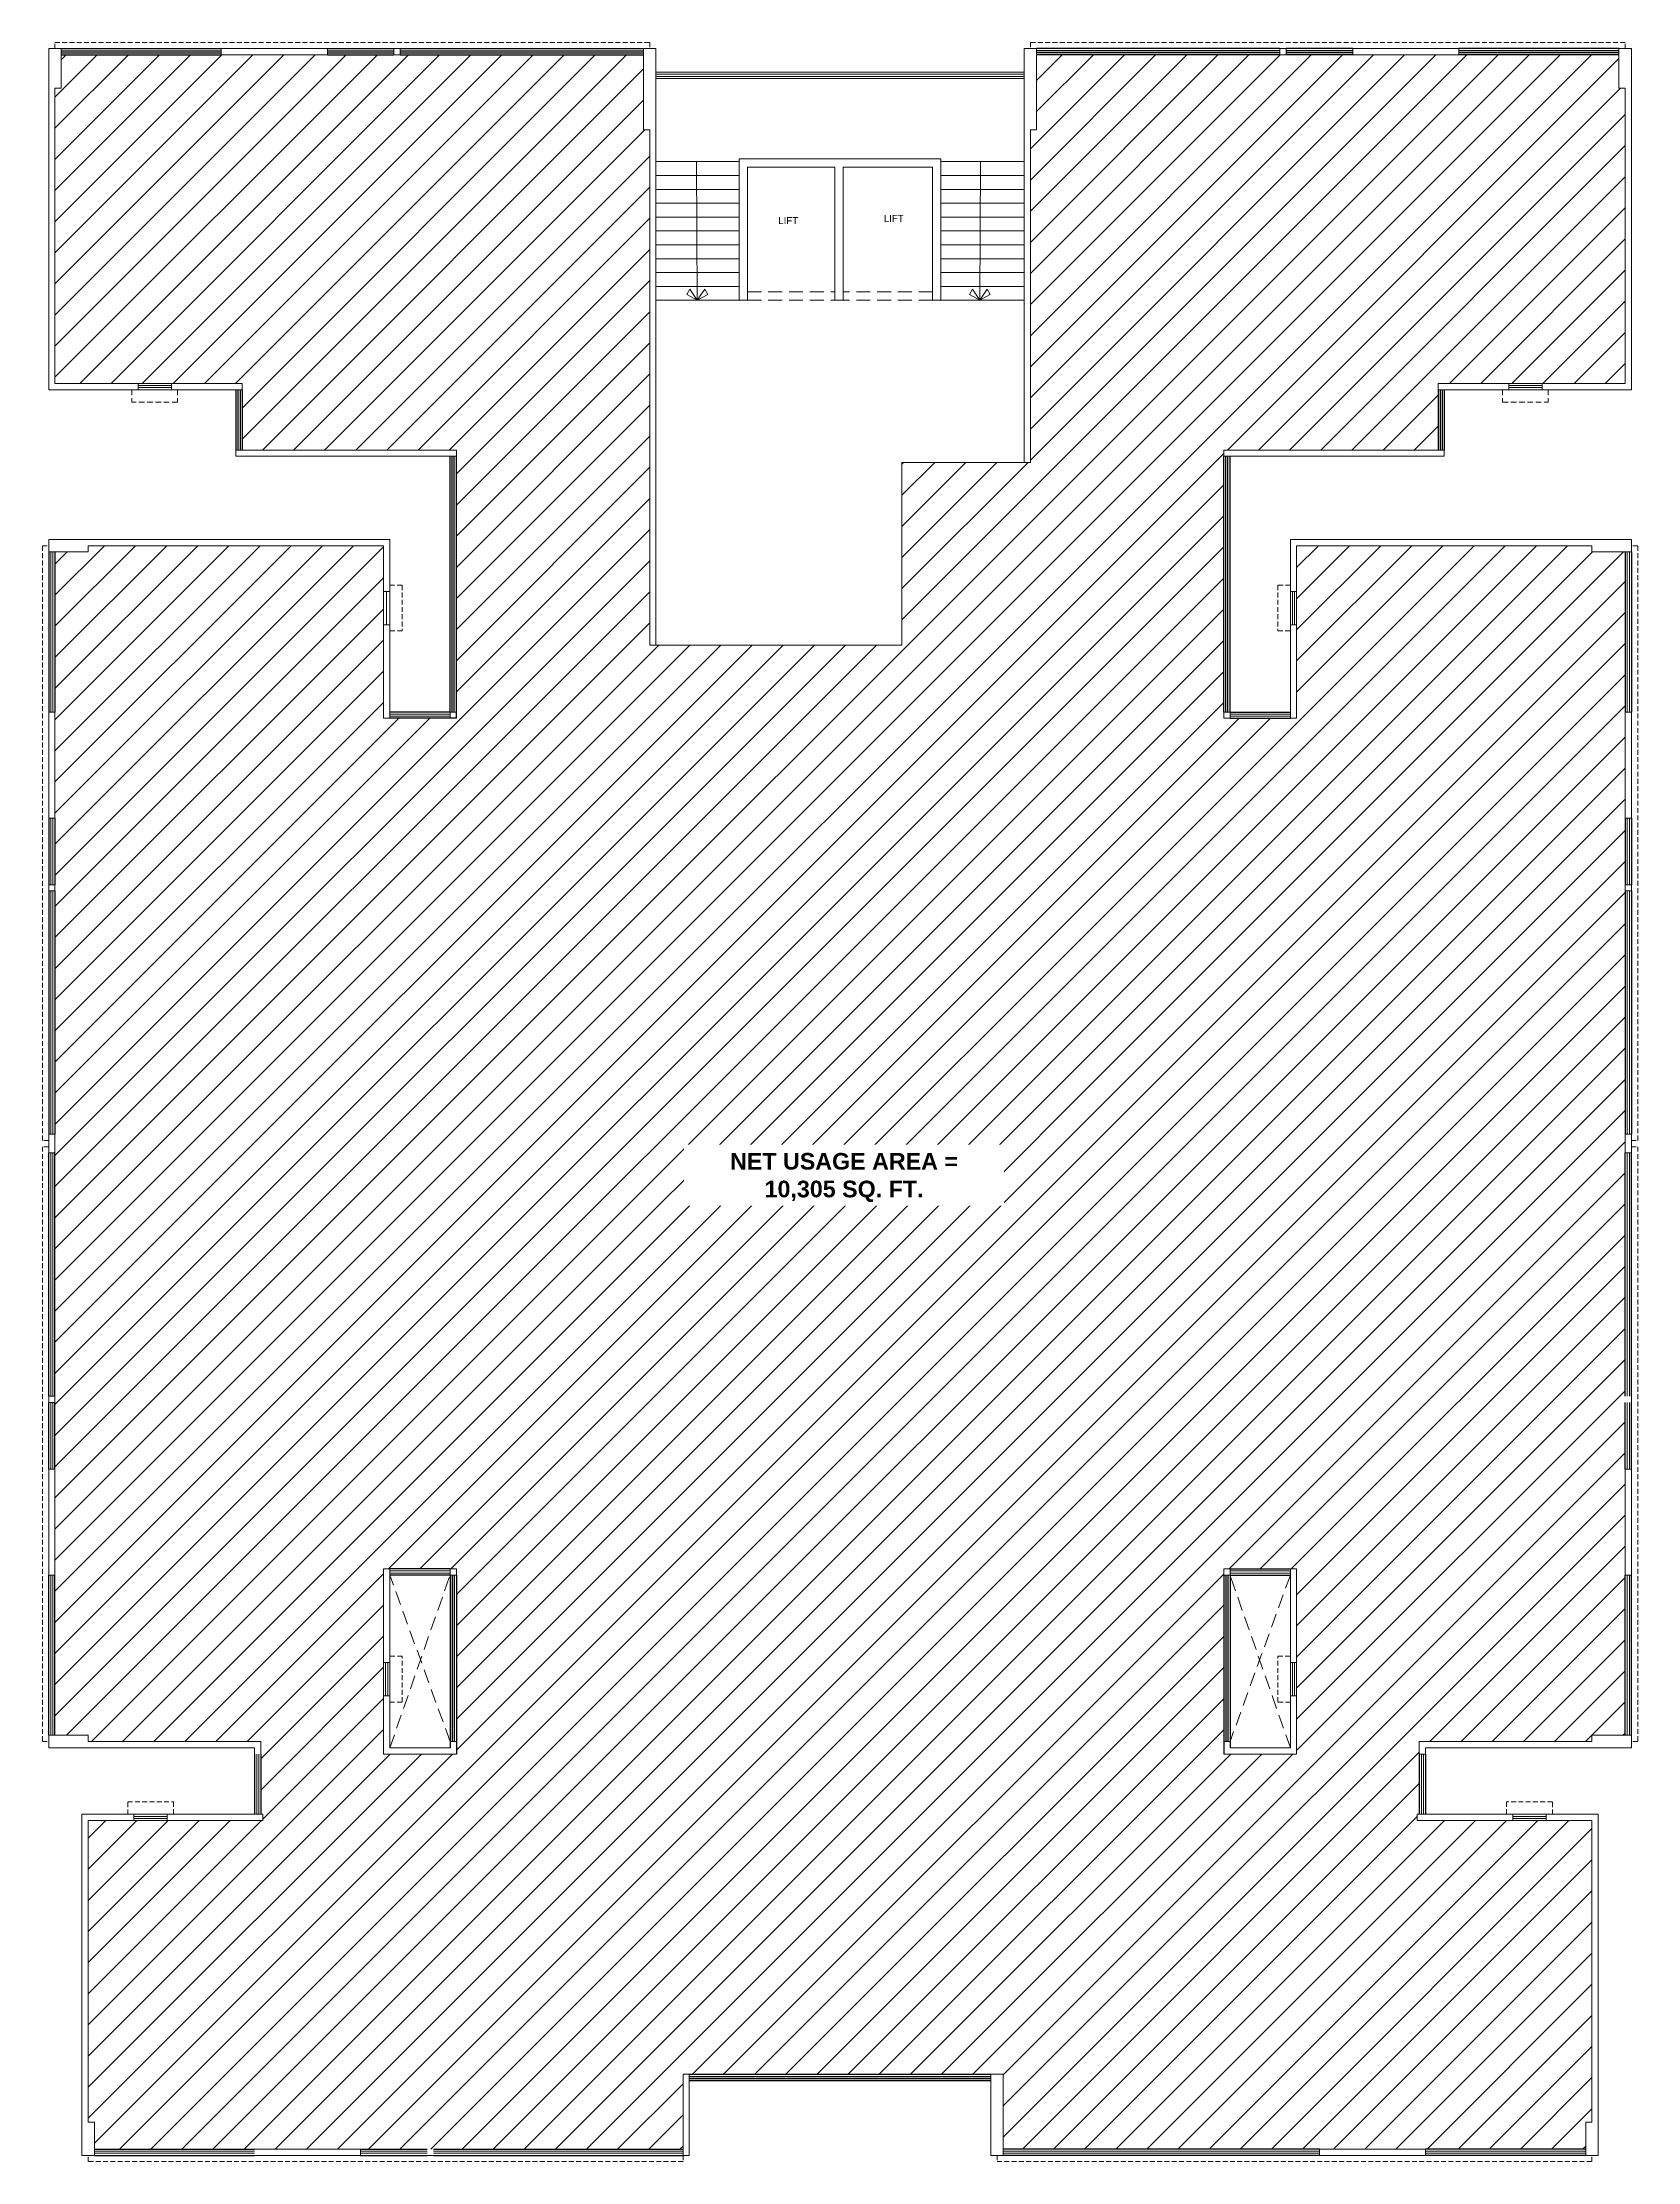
# Model space of a CAD drawing. Header units: inches. Extents: x 1807 to 67852, y 1160 to 20242.
# Drawn here: x 42211 to 43361, y 11978 to 13506 of the extents above; entities that cross this region are included whole.
import ezdxf

# ---------------------------------------------------------------- set-up
doc = ezdxf.new("R2010")
doc.units = ezdxf.units.IN
doc.header["$MEASUREMENT"] = 0
doc.linetypes.add('DASHED', pattern=[0.75, 0.5, -0.25])
doc.layers.get('0').update_dxf_attribs({"lineweight": 20})
for name, color, linetype, lineweight in [('02WINDOW & DOTTED', 8, 'Continuous', 20), ('Nstair', 8, 'Continuous', 20), ('PROJ.', 8, 'DASHED', 20), ('RAILING', 8, 'Continuous', 25), ('Railing 01', 8, 'Continuous', 18), ('SHOP TEXT', 7, 'Continuous', 15), ('text', 7, 'Continuous', 15), ('wall', 7, 'Continuous', 20), ('WALLS', 7, 'Continuous', 20), ('WINDOW', 8, 'Continuous', 15)]:
    doc.layers.add(name, color=color, linetype=linetype, lineweight=lineweight)
doc.styles.add('Krupalu 1', font='arial.ttf')
doc.styles.add('title block', font='')
doc.styles.get('title block').set_extended_font_data('Gulim')

msp = doc.modelspace()

# ---------------------------------------------------------------- hatches: boundary and pattern name
at = {"lineweight": -3}
h = msp.add_hatch(dxfattribs=at)
h.set_pattern_fill('ANSI31', color=256, scale=5)
h.set_pattern_definition([(45, (83477.797, 192302.525), (-11.2253202, 11.2253202), [])])
h.paths.add_polyline_path([(42219.6, 13260.3), (42219.6, 13308.3), (42219.6, 13312.8), (42219.6, 13473.3), (42224.1, 13473.3), (42224.1, 13477.8), (42224.1, 13497.3), (42339.6, 13497.3), (42411.6, 13497.3), (42416.1, 13497.3), (42464.1, 13497.3), (42468.6, 13497.3), (42644.1, 13497.3), (42644.1, 13447.8), (42644.1, 13443.3), (42648.6, 13443.3), (42648.6, 13071.6), (42653.1, 13071.6), (42830.5, 13071.6), (42830.5, 13203.3), (42918.6, 13203.3), (42923.1, 13203.3), (42923.1, 13443.3), (42927.6, 13443.3), (42927.6, 13447.8), (42927.6, 13497.3), (43103.1, 13497.3), (43107.6, 13497.3), (43155.6, 13497.3), (43232.1, 13497.3), (43347.6, 13497.3), (43347.6, 13477.8), (43347.6, 13477.8), (43347.6, 13473.3), (43352.1, 13473.3), (43352.1, 13312.8), (43352.1, 13308.3), (43352.1, 13260.3), (43292.1, 13260.3), (43268.1, 13260.3), (43217.1, 13260.3), (43217.1, 13255.8), (43217.1, 13212.3), (43062.6, 13212.3), (43062.6, 13207.8), (43062.6, 13023.3), (43062.6, 13018.8), (43067.1, 13018.8), (43110.6, 13018.8), (43115.1, 13018.8), (43115.1, 13086.3), (43115.1, 13110.3), (43115.1, 13143.3), (43163.1, 13143.3), (43328.1, 13143.3), (43328.1, 13138.8), (43332.6, 13138.8), (43352.1, 13138.8), (43352.1, 13023.3), (43352.1, 12951.3), (43352.1, 12946.8), (43352.1, 12898.8), (43352.1, 12894.3), (43352.1, 12718.8), (43352.1, 12705.3), (43352.1, 12529.8), (43356.6, 12529.8), (43356.6, 12525.3), (43352.1, 12525.3), (43352.1, 12477.3), (43352.1, 12472.8), (43352.1, 12400.8), (43352.1, 12285.3), (43332.6, 12285.3), (43328.1, 12285.3), (43328.1, 12280.8), (43203.6, 12280.8), (43203.6, 12271.8), (43203.6, 12228.3), (43202.1, 12228.3), (43202.1, 12223.8), (43271.1, 12223.8), (43295.1, 12223.8), (43328.1, 12223.8), (43328.1, 12006.3), (43323.6, 12006.3), (43323.6, 11986.8), (43208.1, 11986.8), (43136.1, 11986.8), (43131.6, 11986.8), (43074.6, 11986.8), (42903.6, 11986.8), (42903.6, 12036.3), (42903.6, 12036.3), (42903.6, 12040.8), (42899.1, 12040.8), (42899.1, 12040.8), (42894.6, 12040.8), (42677.1, 12040.8), (42672.6, 12040.8), (42672.6, 11986.8), (42488.1, 11986.8), (42440.1, 11986.8), (42435.6, 11986.8), (42363.6, 11986.8), (42248.1, 11986.8), (42248.1, 12006.3), (42243.6, 12006.3), (42243.6, 12223.8), (42300.6, 12223.8), (42369.6, 12223.8), (42369.6, 12228.3), (42368.1, 12228.3), (42368.1, 12271.8), (42368.1, 12271.8), (42368.1, 12280.8), (42243.6, 12280.8), (42243.6, 12285.3), (42239.1, 12285.3), (42219.6, 12285.3), (42219.6, 12400.8), (42219.6, 12477.3), (42219.6, 12525.3), (42219.6, 12529.8), (42219.6, 12705.3), (42219.6, 12718.8), (42219.6, 12894.3), (42219.6, 12898.8), (42219.6, 12946.8), (42219.6, 12951.3), (42219.6, 13023.3), (42219.6, 13138.8), (42239.1, 13138.8), (42243.6, 13138.8), (42243.6, 13143.3), (42404.1, 13143.3), (42408.6, 13143.3), (42456.6, 13143.3), (42456.6, 13110.4), (42456.6, 13086.4), (42458.8, 13086.4), (42458.8, 13086.3), (42456.6, 13086.3), (42456.6, 13018.8), (42461.1, 13018.8), (42509.1, 13018.8), (42509.1, 13207.8), (42509.1, 13212.3), (42354.6, 13212.3), (42354.6, 13255.8), (42354.6, 13260.3), (42303.6, 13260.3), (42279.6, 13260.3)])
h.paths.add_polyline_path([(43062.6, 12271.8), (43115.1, 12271.8), (43115.1, 12313.8), (43115.1, 12337.8), (43115.1, 12405.3), (43110.6, 12405.3), (43067.1, 12405.3), (43062.6, 12405.3), (43062.6, 12400.8)], flags=16)
h.paths.add_polyline_path([(43067.1, 12280.8), (43067.1, 12276.3), (43110.6, 12276.3), (43110.6, 12313.8), (43113.6, 12313.8), (43113.6, 12337.8), (43110.6, 12337.8), (43110.6, 12400.8), (43067.1, 12400.8), (43067.1, 12280.8)], flags=0)
h.paths.add_polyline_path([(42456.6, 12271.8), (42509.1, 12271.8), (42509.1, 12400.8), (42509.1, 12405.3), (42504.6, 12405.3), (42461.1, 12405.3), (42456.6, 12405.3), (42456.6, 12337.8), (42456.6, 12313.8), (42456.6, 12271.8)], flags=16)
h.paths.add_polyline_path([(42458.1, 12313.8), (42461.1, 12313.8), (42461.1, 12276.3), (42504.6, 12276.3), (42504.6, 12400.8), (42461.1, 12400.8), (42461.1, 12337.8), (42458.1, 12337.8)], flags=0)

# ---------------------------------------------------------------- linework, layer by layer
at = {"layer": '02WINDOW & DOTTED'}
for p, q in [((42918.6, 13484.8), (42652.9, 13484.8)), ((42918.6, 13483.3), (42652.9, 13483.3)), ((42918.6, 13481.8), (42652.9, 13481.8)), ((42918.6, 13480.3), (42652.9, 13480.3))]:
    msp.add_line(p, q, dxfattribs=at)
at = {"layer": '02WINDOW & DOTTED', "linetype": 'DASHED', "ltscale": 20}
for p, q in [((42719.1, 13326.3), (42782.1, 13326.3)), ((42719.1, 13320.3), (42782.1, 13320.3)), ((42852.6, 13326.3), (42788.1, 13326.3)), ((42852.6, 13320.3), (42788.1, 13320.3)), ((42504.6, 12280.8), (42461.1, 12400.8)), ((42461.1, 12276.3), (42504.6, 12400.8)), ((43110.6, 12276.3), (43067.1, 12400.8)), ((43110.6, 12400.8), (43067.1, 12280.8))]:
    msp.add_line(p, q, dxfattribs=at)
at = {"layer": 'Nstair', "ltscale": 10}
for p, q in [((42713.1, 13420.3), (42653.1, 13420.3)), ((42682.3, 13420.3), (42682.8, 13320.3)), ((42858.6, 13420.3), (42918.6, 13420.3)), ((42887.1, 13420.3), (42886.6, 13320.3)), ((42713.1, 13410.3), (42653.1, 13410.3)), ((42858.6, 13410.3), (42918.6, 13410.3)), ((42713.1, 13400.3), (42653.1, 13400.3)), ((42713.1, 13390.3), (42653.1, 13390.3)), ((42858.6, 13400.3), (42918.6, 13400.3)), ((42858.6, 13390.3), (42918.6, 13390.3)), ((42713.1, 13380.3), (42653.1, 13380.3)), ((42858.6, 13380.3), (42918.6, 13380.3)), ((42713.1, 13370.3), (42653.1, 13370.3)), ((42713.1, 13360.3), (42653.1, 13360.3)), ((42858.6, 13370.3), (42918.6, 13370.3)), ((42858.6, 13360.3), (42918.6, 13360.3)), ((42713.1, 13350.3), (42653.1, 13350.3)), ((42858.6, 13350.3), (42918.6, 13350.3)), ((42713.1, 13340.3), (42653.1, 13340.3)), ((42713.1, 13330.3), (42653.1, 13330.3)), ((42858.6, 13340.3), (42918.6, 13340.3)), ((42858.6, 13330.3), (42918.6, 13330.3)), ((42713.1, 13320.3), (42653.1, 13320.3)), ((42675.3, 13324.5), (42677.4, 13328.4)), ((42682.8, 13320.3), (42675.3, 13324.5)), ((42677.4, 13328.4), (42682.8, 13320.3)), ((42688.2, 13328.4), (42682.8, 13320.3)), ((42682.8, 13320.3), (42690.4, 13324.5)), ((42690.4, 13324.5), (42688.2, 13328.4)), ((42858.6, 13320.3), (42918.6, 13320.3)), ((42879.1, 13324.5), (42881.3, 13328.4)), ((42886.6, 13320.3), (42879.1, 13324.5)), ((42881.3, 13328.4), (42886.6, 13320.3)), ((42892, 13328.4), (42886.6, 13320.3)), ((42886.6, 13320.3), (42894.2, 13324.5)), ((42894.2, 13324.5), (42892, 13328.4))]:
    msp.add_line(p, q, dxfattribs=at)
at = {"layer": 'PROJ.', "ltscale": 8}
for p, q in [((42275.1, 13255.8), (42275.1, 13246.8)), ((42308.1, 13255.8), (42308.1, 13246.8)), ((43263.6, 13255.8), (43263.6, 13246.8)), ((43296.6, 13255.8), (43296.6, 13246.8)), ((42308.1, 13246.8), (42275.1, 13246.8)), ((43263.6, 13246.8), (43296.6, 13246.8))]:
    msp.add_line(p, q, dxfattribs=at)
at = {"layer": 'PROJ.', "ltscale": 7}
for points in [[(42219.6, 13501.8), (42219.6, 13506.3), (42648.6, 13506.3), (42648.6, 13501.8)], [(43352.1, 13501.8), (43352.1, 13506.3), (42923.1, 13506.3), (42923.1, 13501.8)], [(42215.1, 12714.3), (42210.6, 12714.3), (42210.6, 13143.3), (42215.1, 13143.3)], [(43356.6, 12714.3), (43361.1, 12714.3), (43361.1, 13143.3), (43356.6, 13143.3)], [(42461.1, 13114.8), (42470.1, 13114.8), (42470.1, 13081.8), (42461.1, 13081.8)], [(43110.6, 13114.8), (43101.6, 13114.8), (43101.6, 13081.8), (43110.6, 13081.8)], [(42215.1, 12709.8), (42210.6, 12709.8), (42210.6, 12280.8), (42215.1, 12280.8)], [(43356.6, 12709.8), (43361.1, 12709.8), (43361.1, 12280.8), (43356.6, 12280.8)], [(42461.1, 12309.3), (42470.1, 12309.3), (42470.1, 12342.3), (42461.1, 12342.3)], [(43110.6, 12309.3), (43101.6, 12309.3), (43101.6, 12342.3), (43110.6, 12342.3)], [(42272.1, 12228.3), (42272.1, 12237.3), (42305.1, 12237.3), (42305.1, 12228.3)], [(43299.6, 12228.3), (43299.6, 12237.3), (43266.6, 12237.3), (43266.6, 12228.3)], [(42672.6, 11982.3), (42672.6, 11977.8), (42243.6, 11977.8), (42243.6, 11982.3)], [(42899.1, 11982.3), (42899.1, 11977.8), (43328.1, 11977.8), (43328.1, 11982.3)]]:
    msp.add_lwpolyline(points, dxfattribs=at)
at = {"layer": 'RAILING'}
for p, q in [((42224.1, 13501.8), (42339.6, 13501.8)), ((42224.1, 13500.3), (42339.6, 13500.3)), ((42224.1, 13498.8), (42339.6, 13498.8)), ((42224.1, 13497.3), (42339.6, 13497.3)), ((42416.1, 13501.8), (42464.1, 13501.8)), ((42416.1, 13500.3), (42464.1, 13500.3)), ((42416.1, 13498.8), (42464.1, 13498.8)), ((42416.1, 13497.3), (42464.1, 13497.3)), ((42468.6, 13501.8), (42644.1, 13501.8)), ((42468.6, 13500.3), (42644.1, 13500.3)), ((42468.6, 13498.8), (42644.1, 13498.8)), ((42468.6, 13497.3), (42644.1, 13497.3)), ((43103.1, 13501.8), (42927.6, 13501.8)), ((43103.1, 13500.3), (42927.6, 13500.3)), ((43103.1, 13498.8), (42927.6, 13498.8)), ((43103.1, 13497.3), (42927.6, 13497.3)), ((43155.6, 13501.8), (43107.6, 13501.8)), ((43155.6, 13500.3), (43107.6, 13500.3)), ((43155.6, 13498.8), (43107.6, 13498.8)), ((43155.6, 13497.3), (43107.6, 13497.3)), ((43347.6, 13501.8), (43232.1, 13501.8)), ((43347.6, 13500.3), (43232.1, 13500.3)), ((43347.6, 13498.8), (43232.1, 13498.8)), ((43347.6, 13497.3), (43232.1, 13497.3)), ((42350.1, 13255.8), (42350.1, 13212.3)), ((42351.6, 13255.8), (42351.6, 13212.3)), ((42353.1, 13255.8), (42353.1, 13212.3)), ((42354.6, 13255.8), (42354.6, 13212.3)), ((43217.1, 13255.8), (43217.1, 13212.3)), ((43218.6, 13255.8), (43218.6, 13212.3)), ((43220.1, 13255.8), (43220.1, 13212.3)), ((43221.6, 13255.8), (43221.6, 13212.3)), ((42504.6, 13023.3), (42504.6, 13207.8)), ((42506.1, 13023.3), (42506.1, 13207.8)), ((42507.6, 13023.3), (42507.6, 13207.8)), ((42509.1, 13018.8), (42509.1, 13207.8)), ((43062.6, 13023.3), (43062.6, 13207.8)), ((43064.1, 13023.3), (43064.1, 13207.8)), ((43065.6, 13023.3), (43065.6, 13207.8)), ((43067.1, 13023.3), (43067.1, 13207.8)), ((42215.1, 13138.8), (42215.1, 13023.3)), ((42219.6, 13138.8), (42219.6, 13023.3)), ((43352.1, 13138.8), (43352.1, 13023.3)), ((43356.6, 13138.8), (43356.6, 13023.3)), ((42504.6, 13023.3), (42461.1, 13023.3)), ((43067.1, 13023.3), (43110.6, 13023.3)), ((42509.1, 13018.8), (42461.1, 13018.8)), ((43067.1, 13018.8), (43110.6, 13018.8)), ((42215.1, 12946.8), (42215.1, 12898.8)), ((42219.6, 12946.8), (42219.6, 12898.8)), ((43352.1, 12946.8), (43352.1, 12898.8)), ((43356.6, 12946.8), (43356.6, 12898.8)), ((42215.1, 12894.3), (42215.1, 12718.8)), ((42219.6, 12894.3), (42219.6, 12718.8)), ((43352.1, 12894.3), (43352.1, 12718.8)), ((43356.6, 12894.3), (43356.6, 12718.8)), ((42215.1, 12529.8), (42215.1, 12705.3)), ((42219.6, 12529.8), (42219.6, 12705.3)), ((43352.1, 12529.8), (43352.1, 12705.3)), ((43356.6, 12529.8), (43356.6, 12705.3)), ((42215.1, 12477.3), (42215.1, 12525.3)), ((42219.6, 12477.3), (42219.6, 12525.3)), ((43352.1, 12477.3), (43352.1, 12525.3)), ((43356.6, 12477.3), (43356.6, 12525.3)), ((42215.1, 12285.3), (42215.1, 12400.8)), ((42219.6, 12285.3), (42219.6, 12400.8)), ((42504.6, 12405.3), (42461.1, 12405.3)), ((42504.6, 12400.8), (42461.1, 12400.8)), ((42504.6, 12400.8), (42504.6, 12276.3)), ((42506.1, 12400.8), (42506.1, 12280.8)), ((42507.6, 12400.8), (42507.6, 12280.8)), ((42509.1, 12400.8), (42509.1, 12271.8)), ((43062.6, 12400.8), (43062.6, 12271.8)), ((43064.1, 12400.8), (43064.1, 12280.8)), ((43065.6, 12400.8), (43065.6, 12280.8)), ((43067.1, 12405.3), (43110.6, 12405.3)), ((43067.1, 12400.8), (43110.6, 12400.8)), ((43067.1, 12400.8), (43067.1, 12276.3)), ((43352.1, 12285.3), (43352.1, 12400.8)), ((43356.6, 12285.3), (43356.6, 12400.8)), ((42363.6, 12271.8), (42363.6, 12228.3)), ((42368.1, 12271.8), (42368.1, 12228.3)), ((43203.6, 12271.8), (43203.6, 12228.3)), ((43208.1, 12271.8), (43208.1, 12228.3)), ((42677.1, 12040.8), (42894.6, 12040.8)), ((42677.1, 12039.3), (42894.6, 12039.3)), ((42677.1, 12037.8), (42894.6, 12037.8)), ((42677.1, 12036.3), (42894.6, 12036.3)), ((42677.1, 12036.3), (42894.6, 12036.3)), ((42248.1, 11986.8), (42363.6, 11986.8)), ((42440.1, 11986.8), (42488.1, 11986.8)), ((42492.6, 11986.8), (42672.6, 11986.8)), ((43074.6, 11986.8), (42903.6, 11986.8)), ((43131.6, 11986.8), (43074.6, 11986.8)), ((43323.6, 11986.8), (43208.1, 11986.8)), ((42248.1, 11982.3), (42363.6, 11982.3)), ((42440.1, 11982.3), (42488.1, 11982.3)), ((42492.6, 11982.3), (42672.6, 11982.3)), ((43074.6, 11982.3), (42903.6, 11982.3)), ((43131.6, 11982.3), (43074.6, 11982.3)), ((43323.6, 11982.3), (43208.1, 11982.3))]:
    msp.add_line(p, q, dxfattribs=at)
at = {"layer": 'Railing 01'}
for p, q in [((42216.6, 13138.8), (42216.6, 13023.3)), ((42218.1, 13138.8), (42218.1, 13023.3)), ((43353.6, 13138.8), (43353.6, 13023.3)), ((43355.1, 13138.8), (43355.1, 13023.3)), ((42504.6, 13021.8), (42461.1, 13021.8)), ((42504.6, 13020.3), (42461.1, 13020.3)), ((43067.1, 13021.8), (43110.6, 13021.8)), ((43067.1, 13020.3), (43110.6, 13020.3)), ((42216.6, 12946.8), (42216.6, 12898.8)), ((42218.1, 12946.8), (42218.1, 12898.8)), ((43353.6, 12946.8), (43353.6, 12898.8)), ((43355.1, 12946.8), (43355.1, 12898.8)), ((42216.6, 12894.3), (42216.6, 12718.8)), ((42218.1, 12894.3), (42218.1, 12718.8)), ((43353.6, 12894.3), (43353.6, 12718.8)), ((43355.1, 12894.3), (43355.1, 12718.8)), ((42216.6, 12529.8), (42216.6, 12705.3)), ((42218.1, 12529.8), (42218.1, 12705.3)), ((43353.6, 12529.8), (43353.6, 12705.3)), ((43355.1, 12529.8), (43355.1, 12705.3)), ((42216.6, 12477.3), (42216.6, 12525.3)), ((42218.1, 12477.3), (42218.1, 12525.3)), ((43353.6, 12477.3), (43353.6, 12525.3)), ((43355.1, 12477.3), (43355.1, 12525.3)), ((42216.6, 12285.3), (42216.6, 12400.8)), ((42218.1, 12285.3), (42218.1, 12400.8)), ((42504.6, 12403.8), (42461.1, 12403.8)), ((42504.6, 12402.3), (42461.1, 12402.3)), ((43067.1, 12403.8), (43110.6, 12403.8)), ((43067.1, 12402.3), (43110.6, 12402.3)), ((43353.6, 12285.3), (43353.6, 12400.8)), ((43355.1, 12285.3), (43355.1, 12400.8)), ((42365.1, 12271.8), (42365.1, 12228.3)), ((42366.6, 12271.8), (42366.6, 12228.3)), ((43205.1, 12271.8), (43205.1, 12228.3)), ((43206.6, 12271.8), (43206.6, 12228.3)), ((42248.1, 11985.3), (42363.6, 11985.3)), ((42248.1, 11983.8), (42363.6, 11983.8)), ((42440.1, 11985.3), (42488.1, 11985.3)), ((42440.1, 11983.8), (42488.1, 11983.8)), ((42492.6, 11985.3), (42672.6, 11985.3)), ((42492.6, 11983.8), (42672.6, 11983.8)), ((43074.6, 11985.3), (42903.6, 11985.3)), ((43074.6, 11983.8), (42903.6, 11983.8)), ((43131.6, 11985.3), (43074.6, 11985.3)), ((43131.6, 11983.8), (43074.6, 11983.8)), ((43323.6, 11985.3), (43208.1, 11985.3)), ((43323.6, 11983.8), (43208.1, 11983.8))]:
    msp.add_line(p, q, dxfattribs=at)
at = {"layer": 'wall'}
for p, q in [((42215.1, 13501.8), (42215.1, 13255.8)), ((42215.1, 13501.8), (42224.1, 13501.8)), ((42224.1, 13477.8), (42224.1, 13501.8)), ((42339.6, 13501.8), (42339.6, 13497.3)), ((42339.6, 13501.8), (42416.1, 13501.8)), ((42339.6, 13497.3), (42411.6, 13497.3)), ((42411.6, 13497.3), (42411.6, 13497.3)), ((42416.1, 13497.3), (42411.6, 13497.3)), ((42416.1, 13501.8), (42416.1, 13497.3)), ((42464.1, 13501.8), (42464.1, 13501.8)), ((42464.1, 13501.8), (42468.6, 13501.8)), ((42644.1, 13501.8), (42644.1, 13447.8)), ((42644.1, 13501.8), (42653.1, 13501.8)), ((42653.1, 13501.8), (42653.1, 13071.6)), ((42918.6, 13501.8), (42918.6, 13203.3)), ((42927.6, 13501.8), (42918.6, 13501.8)), ((42927.6, 13501.8), (42927.6, 13447.8)), ((43103.1, 13501.8), (43103.1, 13497.3)), ((43107.6, 13501.8), (43103.1, 13501.8)), ((43107.6, 13501.8), (43107.6, 13497.3)), ((43155.6, 13501.8), (43155.6, 13497.3)), ((43232.1, 13501.8), (43155.6, 13501.8)), ((43232.1, 13497.3), (43155.6, 13497.3)), ((43232.1, 13501.8), (43232.1, 13497.3)), ((43347.6, 13477.8), (43347.6, 13501.8)), ((43356.6, 13501.8), (43347.6, 13501.8)), ((43356.6, 13501.8), (43356.6, 13255.8)), ((42219.6, 13473.3), (42219.6, 13312.8)), ((42224.1, 13473.3), (42219.6, 13473.3)), ((42224.1, 13473.3), (42224.1, 13477.8)), ((43347.6, 13473.3), (43347.6, 13477.8)), ((43347.6, 13477.8), (43347.6, 13477.8)), ((43347.6, 13473.3), (43352.1, 13473.3)), ((43352.1, 13473.3), (43352.1, 13312.8)), ((42644.1, 13443.3), (42644.1, 13447.8)), ((42644.1, 13447.8), (42644.1, 13447.8)), ((42644.1, 13443.3), (42648.6, 13443.3)), ((42648.6, 13443.3), (42648.6, 13071.6)), ((42923.1, 13443.3), (42923.1, 13203.3)), ((42927.6, 13443.3), (42923.1, 13443.3)), ((42927.6, 13443.3), (42927.6, 13447.8)), ((42927.6, 13447.8), (42927.6, 13447.8)), ((42788.1, 13422.3), (42713.1, 13422.3)), ((42713.1, 13422.3), (42713.1, 13320.3)), ((42782.1, 13422.3), (42858.6, 13422.3)), ((42858.6, 13422.3), (42858.6, 13320.3)), ((42719.1, 13320.3), (42719.1, 13416.3)), ((42719.1, 13416.3), (42782.1, 13416.3)), ((42782.1, 13416.3), (42782.1, 13320.3)), ((42782.1, 13320.3), (42782.1, 13416.3)), ((42788.1, 13320.3), (42788.1, 13416.3)), ((42852.6, 13416.3), (42788.1, 13416.3)), ((42788.1, 13416.3), (42788.1, 13320.3)), ((42852.6, 13320.3), (42852.6, 13416.3)), ((42713.1, 13320.3), (42719.1, 13320.3)), ((42782.1, 13320.3), (42788.1, 13320.3)), ((42788.1, 13320.3), (42782.1, 13320.3)), ((42858.6, 13320.3), (42852.6, 13320.3)), ((42219.6, 13312.8), (42219.6, 13308.3)), ((42219.6, 13312.8), (42219.6, 13312.8)), ((42219.6, 13308.3), (42219.6, 13308.3)), ((42219.6, 13308.3), (42219.6, 13260.3)), ((43352.1, 13312.8), (43352.1, 13308.3)), ((43352.1, 13312.8), (43352.1, 13312.8)), ((43352.1, 13308.3), (43352.1, 13308.3)), ((43352.1, 13308.3), (43352.1, 13260.3)), ((42279.6, 13255.8), (42215.1, 13255.8)), ((42279.6, 13260.3), (42219.6, 13260.3)), ((42279.6, 13260.3), (42279.6, 13255.8)), ((42303.6, 13260.3), (42303.6, 13255.8)), ((42354.6, 13260.3), (42303.6, 13260.3)), ((42354.6, 13255.8), (42303.6, 13255.8)), ((42308.1, 13260.3), (42308.1, 13260.3)), ((42354.6, 13260.3), (42354.6, 13255.8)), ((43217.1, 13260.3), (43268.1, 13260.3)), ((43217.1, 13260.3), (43217.1, 13255.8)), ((43217.1, 13255.8), (43268.1, 13255.8)), ((43268.1, 13260.3), (43268.1, 13255.8)), ((43292.1, 13260.3), (43292.1, 13255.8)), ((43292.1, 13260.3), (43352.1, 13260.3)), ((43292.1, 13255.8), (43356.6, 13255.8)), ((42350.1, 13212.3), (42350.1, 13207.8)), ((43221.6, 13212.3), (43221.6, 13207.8)), ((42461.1, 13147.8), (42215.1, 13147.8)), ((42215.1, 13138.8), (42215.1, 13147.8)), ((42461.1, 13110.3), (42461.1, 13147.8)), ((43110.6, 13147.8), (43356.6, 13147.8)), ((43110.6, 13110.3), (43110.6, 13147.8)), ((43356.6, 13138.8), (43356.6, 13147.8)), ((42239.1, 13138.8), (42215.1, 13138.8)), ((42239.1, 13138.8), (42239.1, 13138.8)), ((42239.1, 13138.8), (42243.6, 13138.8)), ((42243.6, 13143.3), (42243.6, 13138.8)), ((42404.1, 13143.3), (42243.6, 13143.3)), ((42404.1, 13143.3), (42404.1, 13143.3)), ((42408.6, 13143.3), (42404.1, 13143.3)), ((42408.6, 13143.3), (42408.6, 13143.3)), ((43115.1, 13143.3), (43163.1, 13143.3)), ((43115.1, 13110.3), (43115.1, 13143.3)), ((43163.1, 13143.3), (43328.1, 13143.3)), ((43328.1, 13143.3), (43328.1, 13138.8)), ((43332.6, 13138.8), (43328.1, 13138.8)), ((43332.6, 13138.8), (43356.6, 13138.8)), ((43332.6, 13138.8), (43332.6, 13138.8)), ((42461.1, 13110.3, 2), (42456.6, 13110.3, 2)), ((43110.6, 13110.3), (43115.1, 13110.3)), ((42456.6, 13018.8), (42456.6, 13086.3)), ((42461.1, 13086.3), (42456.6, 13086.3)), ((42461.1, 13018.8), (42461.1, 13086.3)), ((43110.6, 13018.8), (43110.6, 13086.3)), ((43110.6, 13086.3), (43115.1, 13086.3)), ((43115.1, 13018.8), (43115.1, 13086.3)), ((42215.1, 13023.3), (42215.1, 12946.8)), ((42219.6, 13023.3), (42215.1, 13023.3)), ((42219.6, 13023.3), (42219.6, 12951.3)), ((43067.1, 13023.3), (43062.6, 13023.3)), ((43352.1, 13023.3), (43352.1, 12951.3)), ((43352.1, 13023.3), (43356.6, 13023.3)), ((43356.6, 13023.3), (43356.6, 12946.8)), ((42461.1, 13018.8), (42456.6, 13018.8)), ((43110.6, 13018.8), (43115.1, 13018.8)), ((42219.6, 12946.8), (42215.1, 12946.8)), ((42219.6, 12951.3), (42219.6, 12951.3)), ((42219.6, 12951.3), (42219.6, 12946.8)), ((43352.1, 12951.3), (43352.1, 12951.3)), ((43352.1, 12951.3), (43352.1, 12946.8)), ((43352.1, 12946.8), (43356.6, 12946.8)), ((42215.1, 12894.3), (42215.1, 12898.8)), ((43356.6, 12894.3), (43356.6, 12898.8)), ((42215.1, 12718.8), (42215.1, 12709.8)), ((43356.6, 12718.8), (43356.6, 12709.8)), ((42215.1, 12705.3), (42215.1, 12714.3)), ((43356.6, 12705.3), (43356.6, 12714.3)), ((42215.1, 12529.8), (42215.1, 12525.3)), ((43356.6, 12529.8), (43356.6, 12525.3)), ((42215.1, 12400.8), (42215.1, 12477.3)), ((42219.6, 12400.8), (42219.6, 12472.8)), ((43352.1, 12477.3), (43356.6, 12477.3)), ((43352.1, 12472.8), (43352.1, 12477.3)), ((43352.1, 12400.8), (43352.1, 12472.8)), ((43356.6, 12400.8), (43356.6, 12477.3)), ((42461.1, 12405.3), (42456.6, 12405.3)), ((42456.6, 12405.3), (42456.6, 12337.8)), ((42461.1, 12405.3), (42461.1, 12337.8)), ((42504.6, 12400.8), (42509.1, 12400.8)), ((43067.1, 12400.8), (43062.6, 12400.8)), ((43110.6, 12405.3), (43115.1, 12405.3)), ((43110.6, 12405.3), (43110.6, 12337.8)), ((43115.1, 12405.3), (43115.1, 12337.8)), ((43352.1, 12405.3), (43352.1, 12405.3)), ((43352.1, 12400.8), (43356.6, 12400.8)), ((42461.1, 12337.8), (42456.6, 12337.8)), ((43110.6, 12337.8), (43115.1, 12337.8)), ((42461.1, 12313.8), (42456.6, 12313.8)), ((42456.6, 12313.8), (42456.6, 12271.8)), ((42461.1, 12313.8), (42461.1, 12276.3)), ((43110.6, 12313.8), (43115.1, 12313.8)), ((43110.6, 12313.8), (43110.6, 12276.3)), ((43115.1, 12313.8), (43115.1, 12271.8)), ((42239.1, 12285.3), (42215.1, 12285.3)), ((42215.1, 12285.3), (42215.1, 12276.3)), ((42363.6, 12276.3), (42215.1, 12276.3)), ((42239.1, 12285.3), (42239.1, 12285.3)), ((42239.1, 12285.3), (42243.6, 12285.3)), ((42243.6, 12280.8), (42243.6, 12285.3)), ((42368.1, 12280.8), (42243.6, 12280.8)), ((42363.6, 12271.8), (42363.6, 12276.3)), ((42363.6, 12271.8), (42363.6, 12276.3)), ((42368.1, 12271.8), (42368.1, 12280.8)), ((42461.1, 12276.3), (42504.6, 12276.3)), ((43110.6, 12276.3), (43067.1, 12276.3)), ((43203.6, 12280.8), (43328.1, 12280.8)), ((43203.6, 12271.8), (43203.6, 12280.8)), ((43208.1, 12271.8), (43208.1, 12276.3)), ((43208.1, 12276.3), (43356.6, 12276.3)), ((43328.1, 12280.8), (43328.1, 12285.3)), ((43332.6, 12285.3), (43328.1, 12285.3)), ((43332.6, 12285.3), (43356.6, 12285.3)), ((43332.6, 12285.3), (43332.6, 12285.3)), ((43356.6, 12285.3), (43356.6, 12276.3)), ((42456.6, 12271.8), (42509.1, 12271.8)), ((43115.1, 12271.8), (43062.6, 12271.8)), ((43208.1, 12271.8), (43203.6, 12271.8)), ((42239.1, 12228.3), (42239.1, 11982.3)), ((42276.6, 12228.3), (42239.1, 12228.3)), ((42276.6, 12228.3), (42276.6, 12223.8)), ((42369.6, 12228.3), (42300.6, 12228.3)), ((42300.6, 12228.3), (42300.6, 12223.8)), ((42369.6, 12228.3), (42369.6, 12223.8)), ((43202.1, 12228.3), (43202.1, 12223.8)), ((43202.1, 12228.3), (43271.1, 12228.3)), ((43271.1, 12228.3), (43271.1, 12223.8)), ((43295.1, 12228.3), (43295.1, 12223.8)), ((43295.1, 12228.3), (43332.6, 12228.3)), ((43332.6, 12228.3), (43332.6, 11982.3)), ((42243.6, 12223.8), (42243.6, 12006.3)), ((42276.6, 12223.8), (42243.6, 12223.8)), ((42369.6, 12223.8), (42300.6, 12223.8)), ((43202.1, 12223.8), (43271.1, 12223.8)), ((43295.1, 12223.8), (43328.1, 12223.8)), ((43328.1, 12223.8), (43328.1, 12006.3)), ((42672.6, 12040.8), (42677.1, 12040.8)), ((42672.6, 11982.3), (42672.6, 12040.8)), ((42677.1, 11982.3), (42677.1, 12040.8)), ((42894.6, 11982.3), (42894.6, 12040.8)), ((42899.1, 12040.8), (42894.6, 12040.8)), ((42899.1, 12040.8), (42899.1, 12040.8)), ((42903.6, 12040.8), (42899.1, 12040.8)), ((42903.6, 12040.8), (42903.6, 12036.3)), ((42903.6, 11982.3), (42903.6, 12036.3)), ((42903.6, 12036.3), (42903.6, 12036.3)), ((42248.1, 12006.3), (42248.1, 11982.3)), ((43323.6, 12006.3), (43323.6, 11982.3)), ((42363.6, 11986.8), (42435.6, 11986.8)), ((42435.6, 11986.8), (42435.6, 11986.8)), ((42435.6, 11986.8), (42440.1, 11986.8)), ((42440.1, 11986.8), (42440.1, 11982.3)), ((43131.6, 11986.8), (43131.6, 11982.3)), ((43136.1, 11986.8), (43131.6, 11986.8)), ((43136.1, 11986.8), (43136.1, 11986.8)), ((43208.1, 11986.8), (43136.1, 11986.8)), ((42248.1, 11982.3), (42239.1, 11982.3)), ((42363.6, 11982.3), (42440.1, 11982.3)), ((42492.6, 11982.3), (42488.1, 11982.3)), ((42672.6, 11982.3), (42677.1, 11982.3)), ((42903.6, 11982.3), (42894.6, 11982.3)), ((43208.1, 11982.3), (43131.6, 11982.3)), ((43323.6, 11982.3), (43332.6, 11982.3))]:
    msp.add_line(p, q, dxfattribs=at)
for points in [[(42354.6, 13212.3), (42350.1, 13212.3)], [(42350.1, 13207.8), (42509.1, 13207.8)], [(43221.6, 13207.8), (43062.6, 13207.8), (43062.6, 13212.3), (43221.6, 13212.3)]]:
    msp.add_lwpolyline(points, dxfattribs=at)
at = {"layer": 'WALLS'}
for p, q in [((42830.5, 13071.6), (42830.5, 13203.3)), ((42830.5, 13203.3), (42918.6, 13203.3)), ((42923.1, 13203.3), (42918.6, 13203.3)), ((42648.6, 13071.6), (42653.1, 13071.6)), ((42653.1, 13071.6), (42830.5, 13071.6)), ((42243.5, 12223.8), (42369.6, 12223.8)), ((42248.1, 12223.8), (42369.6, 12223.8)), ((42369.6, 11986.8), (42248.1, 11986.8))]:
    msp.add_line(p, q, dxfattribs=at)
for points in [[(42468.6, 13497.3), (42464.1, 13497.3), (42464.1, 13501.8), (42468.6, 13501.8)], [(42509.1, 13207.8), (42350.1, 13207.8), (42350.1, 13212.3), (42509.1, 13212.3)], [(42509.1, 13023.3), (42504.6, 13023.3), (42504.6, 13018.8), (42509.1, 13018.8)], [(43062.6, 13023.3), (43067.1, 13023.3), (43067.1, 13018.8), (43062.6, 13018.8)], [(42219.6, 12894.3), (42215.1, 12894.3), (42215.1, 12898.8), (42219.6, 12898.8)], [(43352.1, 12898.8), (43356.6, 12898.8), (43356.6, 12894.3), (43352.1, 12894.3)], [(42219.6, 12705.3), (42215.1, 12705.3), (42215.1, 12718.8), (42219.6, 12718.8)], [(43352.1, 12718.8), (43356.6, 12718.8), (43356.6, 12705.3), (43352.1, 12705.3)], [(42219.6, 12525.3), (42215.1, 12525.3), (42215.1, 12529.8), (42219.6, 12529.8)], [(42215.1, 12477.3), (42219.6, 12477.3), (42219.6, 12400.8), (42215.1, 12400.8)], [(42504.6, 12405.3), (42509.1, 12405.3), (42509.1, 12400.8), (42504.6, 12400.8)], [(43067.1, 12405.3), (43062.6, 12405.3), (43062.6, 12400.8), (43067.1, 12400.8)]]:
    msp.add_lwpolyline(points, close=True, dxfattribs=at)
for points in [[(43103.1, 13497.3), (43107.6, 13497.3)], [(42408.6, 13143.3), (42456.6, 13143.3), (42456.6, 13110.3)], [(42504.6, 12280.8), (42509.1, 12280.8)], [(43067.1, 12280.8), (43062.6, 12280.8)], [(42248.1, 12006.3), (42243.6, 12006.3)], [(43323.6, 12006.3), (43328.1, 12006.3)], [(43208.1, 11986.8), (43208.1, 11982.3)]]:
    msp.add_lwpolyline(points, dxfattribs=at)
at = {"layer": 'WINDOW'}
for p, q in [((42303.6, 13260.3), (42279.6, 13260.3)), ((42303.6, 13258.8), (42279.6, 13258.8)), ((42303.6, 13257.3), (42279.6, 13257.3)), ((42303.6, 13255.8), (42279.6, 13255.8)), ((43268.1, 13260.3), (43292.1, 13260.3)), ((43268.1, 13258.8), (43292.1, 13258.8)), ((43268.1, 13257.3), (43292.1, 13257.3)), ((43268.1, 13255.8), (43292.1, 13255.8)), ((42456.6, 13086.4, -2), (42456.6, 13110.4, -2)), ((42458.8, 13086.2, -2), (42458.8, 13110.3, -2)), ((42461.1, 13086.3), (42461.1, 13110.3)), ((43110.6, 13086.3), (43110.6, 13110.3)), ((43112.1, 13086.3), (43112.1, 13110.3)), ((43113.6, 13086.3), (43113.6, 13110.3)), ((43115.1, 13086.3), (43115.1, 13110.3)), ((42456.6, 12337.8), (42456.6, 12313.8)), ((42458.1, 12337.8), (42458.1, 12313.8)), ((42459.6, 12337.8), (42459.6, 12313.8)), ((42461.1, 12337.8), (42461.1, 12313.8)), ((43110.6, 12337.8), (43110.6, 12313.8)), ((43112.1, 12337.8), (43112.1, 12313.8)), ((43113.6, 12337.8), (43113.6, 12313.8)), ((43115.1, 12337.8), (43115.1, 12313.8)), ((42300.6, 12228.3), (42276.6, 12228.3)), ((43271.1, 12228.3), (43295.1, 12228.3)), ((42300.6, 12226.8), (42276.6, 12226.8)), ((42300.6, 12225.3), (42276.6, 12225.3)), ((42300.6, 12223.8), (42276.6, 12223.8)), ((43271.1, 12226.8), (43295.1, 12226.8)), ((43271.1, 12225.3), (43295.1, 12225.3)), ((43271.1, 12223.8), (43295.1, 12223.8))]:
    msp.add_line(p, q, dxfattribs=at)

# ---------------------------------------------------------------- texts
at = {"layer": 'SHOP TEXT', "ltscale": 0.1, "style": 'Krupalu 1'}
for p in [(42741.3, 13375.3), (42817.4, 13376.8)]:
    msp.add_text('LIFT', height=5, dxfattribs=at).set_placement(p)

# ---------------------------------------------------------------- next in the draw order: texts
at = {"layer": 'text', "insert": (42679.3, 12687.6), "char_height": 12, "width": 218.808, "attachment_point": 4, "style": 'title block', "bg_fill": 2}
msp.add_mtext('\\pxqc;{\\fArial|b1|i0|c0|p34;NET USAGE AREA =\\P10,305 SQ. FT.}', dxfattribs=at)

doc.saveas('drawing.dxf')
